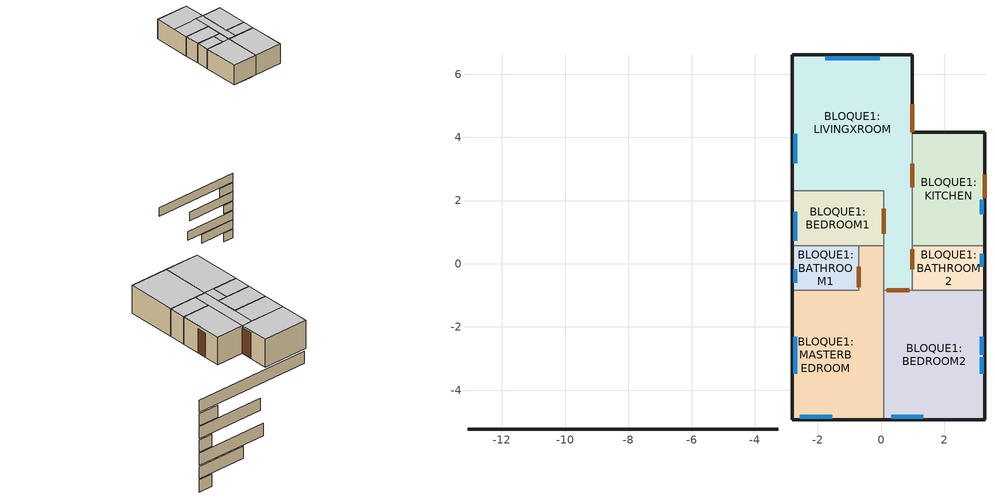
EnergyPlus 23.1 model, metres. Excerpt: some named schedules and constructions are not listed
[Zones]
BLOQUE1:LIVINGXROOM
 floor othersideconditionsmodel (SUELO CASO BASE MULCHEN): 0.08,2.31 0.99,2.3 0.99,-0.84 0.08,-0.84 z0; -2.81,6.61 0.99,6.61 0.99,2.3 -2.81,2.31 z0
 wall outside (MURO CASO BASE MULCHEN 01): 0.99,4.16 0.99,6.61 -2.81,6.61 -2.81,2.31 z0:2.3
 wall outside (LinearBridgingConstruction): -3.26,-5.24 -13.09,-5.24 z-11.1:-10.1
 wall to BLOQUE1:BEDROOM1 (Lightweight 2 x 25mm gypsum plasterboard with 100mm cavity): -2.81,2.31 0.08,2.31 0.08,0.56 z0:2.3
 wall to BLOQUE1:MASTERBEDROOM (Lightweight 2 x 25mm gypsum plasterboard with 100mm cavity): 0.08,0.56 0.08,-0.84 z0:2.3
 wall to BLOQUE1:BEDROOM2 (Lightweight 2 x 25mm gypsum plasterboard with 100mm cavity): 0.08,-0.84 0.99,-0.84 z0:2.3
 wall to BLOQUE1:BATHROOM2 (Lightweight 2 x 25mm gypsum plasterboard with 100mm cavity): 0.99,-0.84 0.99,0.56 z0:2.3
 wall to BLOQUE1:KITCHEN (Lightweight 2 x 25mm gypsum plasterboard with 100mm cavity): 0.99,0.56 0.99,4.16 z0:2.3
 window (VENTANA CASO BASE MULCHEN - 1001): -0.03,6.51 -1.77,6.51 z0.74:1.96; -2.71,4.11 -2.71,3.18 z1.04:1.96
 door inside (Puerta interior del proyecto): 0.08,1.74 0.08,0.95 z0:2.1; 0.18,-0.84 0.89,-0.84 / 0.99,-0.18 0.99,0.46 / 0.99,2.42 0.99,3.16 z0:2.12
 door (Copia de Wooden door): 0.99,4.17 0.99,5.06 z0:2.12
 ceiling adiabatic (CIELO FALSO CASO BASE MULCHEN_Reversed): 0.08,4.16 -2.81,4.16 -2.81,2.31 0.08,2.31 z2.3; 0.99,4.16 0.08,4.16 0.08,-0.84 0.99,-0.84 z2.3; 0.99,6.61 -2.81,6.61 -2.81,4.16 0.99,4.16 z2.3
BLOQUE1:BEDROOM1
 floor othersideconditionsmodel (SUELO CASO BASE MULCHEN): -2.81,2.31 0.08,2.31 0.08,0.56 -2.81,0.56 z0
 wall outside (MURO CASO BASE MULCHEN 01): -2.81,2.31 -2.81,0.56 z0:2.3
 wall outside (LinearBridgingConstruction): -3.26,-5.24 -5,-5.24 z-12.2:-11.2
 wall to BLOQUE1:BATHROOM1 (Lightweight 2 x 25mm gypsum plasterboard with 100mm cavity): -2.81,0.56 -0.71,0.56 z0:2.3
 wall to BLOQUE1:MASTERBEDROOM (Lightweight 2 x 25mm gypsum plasterboard with 100mm cavity): -0.71,0.56 0.08,0.56 z0:2.3
 window (VENTANA CASO BASE MULCHEN - 1001): -2.71,1.64 -2.71,0.73 z1.07:1.99
 ceiling adiabatic (CIELO FALSO CASO BASE MULCHEN_Reversed): 0.08,2.31 -2.81,2.31 -2.81,0.56 0.08,0.56 z2.3
BLOQUE1:MASTERBEDROOM
 floor othersideconditionsmodel (SUELO CASO BASE MULCHEN): -2.81,-0.84 -0.71,-0.84 -0.71,-4.94 -2.81,-4.94 z0; -0.71,0.56 0.08,0.56 0.08,-4.94 -0.71,-4.94 z0
 wall outside (MURO CASO BASE MULCHEN 01): -2.81,-0.84 -2.81,-4.94 0.08,-4.94 z0:2.3
 wall outside (LinearBridgingConstruction): -3.26,-5.24 -8.99,-5.24 z-13.3:-12.3
 wall to BLOQUE1:BATHROOM1 (Lightweight 2 x 25mm gypsum plasterboard with 100mm cavity): -0.71,0.56 -0.71,-0.84 -2.81,-0.84 z0:2.3
 wall to BLOQUE1:BEDROOM2 (Lightweight 2 x 25mm gypsum plasterboard with 100mm cavity): 0.08,-4.94 0.08,-0.84 z0:2.3
 window (VENTANA CASO BASE MULCHEN - 1001): -2.71,-2.3 -2.71,-3.47 z1.07:1.99; -2.57,-4.84 -1.55,-4.84 z1.03:1.96
 door inside (Puerta interior del proyecto): -0.71,-0.09 -0.71,-0.74 z0:2.11
 ceiling adiabatic (CIELO FALSO CASO BASE MULCHEN_Reversed): 0.08,0.56 -0.71,0.56 -0.71,-0.84 0.08,-0.84 z2.3; 0.08,-0.84 -2.81,-0.84 -2.81,-4.94 0.08,-4.94 z2.3
BLOQUE1:BEDROOM2
 floor othersideconditionsmodel (SUELO CASO BASE MULCHEN): 0.08,-0.84 3.29,-0.84 3.29,-4.94 0.08,-4.94 z0
 wall outside (MURO CASO BASE MULCHEN 01): 0.08,-4.94 3.29,-4.94 3.29,-0.84 z0:2.3
 wall outside (LinearBridgingConstruction): -3.26,-5.24 -9.26,-5.24 z-15.5:-14.5
 wall to BLOQUE1:BATHROOM2 (Lightweight 2 x 25mm gypsum plasterboard with 100mm cavity): 3.29,-0.84 0.99,-0.84 z0:2.3
 window (VENTANA CASO BASE MULCHEN - 1001): 0.32,-4.84 1.34,-4.84 z1.04:1.96; 3.19,-2.88 3.19,-2.31 / 3.19,-3.47 3.19,-2.96 z1.04:1.95
 ceiling adiabatic (CIELO FALSO CASO BASE MULCHEN_Reversed): 3.29,-0.84 0.08,-0.84 0.08,-4.94 3.29,-4.94 z2.3
BLOQUE1:BATHROOM2
 floor othersideconditionsmodel (SUELO CASO BASE MULCHEN): 0.99,0.56 3.29,0.56 3.29,-0.84 0.99,-0.84 z0
 wall outside (MURO CASO BASE MULCHEN 01): 3.29,-0.84 3.29,0.56 z0:2.3
 wall outside (LinearBridgingConstruction): -3.26,-5.24 -4.45,-5.24 z-17.7:-16.7
 wall to BLOQUE1:KITCHEN (Lightweight 2 x 25mm gypsum plasterboard with 100mm cavity_Rev): 3.29,0.56 0.99,0.56 z0:2.3
 window (VENTANA CASO BASE MULCHEN - 1001): 3.19,-0.1 3.19,0.32 z1.51:1.98
 ceiling adiabatic (CIELO FALSO CASO BASE MULCHEN_Reversed): 3.29,0.56 0.99,0.56 0.99,-0.84 3.29,-0.84 z2.3
BLOQUE1:KITCHEN
 floor othersideconditionsmodel (SUELO CASO BASE MULCHEN): 0.99,4.16 3.29,4.16 3.29,0.56 0.99,0.56 z0
 wall outside (MURO CASO BASE MULCHEN 01): 3.29,0.56 3.29,4.16 0.99,4.16 z0:2.3
 wall outside (LinearBridgingConstruction): -3.26,-5.24 -7.4,-5.24 z-16.6:-15.6
 window (VENTANA CASO BASE MULCHEN - 1001): 3.19,1.56 3.19,2.03 z1.04:1.95
 door (Puerta exterior del proyecto): 3.29,2.07 3.29,2.82 z0:1.99
 ceiling adiabatic (CIELO FALSO CASO BASE MULCHEN_Reversed): 3.29,4.16 0.99,4.16 0.99,0.56 3.29,0.56 z2.3
BLOQUE1:BATHROOM1
 floor othersideconditionsmodel (SUELO CASO BASE MULCHEN): -2.81,0.56 -0.71,0.56 -0.71,-0.84 -2.81,-0.84 z0
 wall outside (MURO CASO BASE MULCHEN 01): -2.81,0.56 -2.81,-0.84 z0:2.3
 wall outside (LinearBridgingConstruction): -3.26,-5.24 -4.45,-5.24 z-14.4:-13.4
 window (VENTANA CASO BASE MULCHEN - 1001): -2.71,-0.18 -2.71,-0.6 z1.5:1.98
 ceiling adiabatic (CIELO FALSO CASO BASE MULCHEN_Reversed): -0.71,0.56 -2.81,0.56 -2.81,-0.84 -0.71,-0.84 z2.3
[Schedule:Compact]
BLOQUE1:KITCHEN Heating Setpoint Schedule; BLOQUE1:BATHROOM2 Heating Setpoint Schedule: Through: 01/01, For: Alldays, Until: 24:00, 20, Through: 01/02, For: Alldays, Until: 24:00, 20, Through: 01/03, For: Alldays, Until: 24:00, 20, Through: 01/04, For: Alldays, Until: 24:00, 20, Through: 01/05, For: Alldays, Until: 24:00, 20, Through: 01/06, For: Alldays, Until: 24:00, 20, Through: 01/07, For: Alldays, Until: 24:00, 20, Through: 01/08, For: Alldays, Until: 24:00, 20, Through: 01/09, For: Alldays, Until: 24:00, 20, Through: 01/10, For: Alldays, Until: 24:00, 20, Through: 01/11, For: Alldays, Until: 24:00, 20, Through: 01/12, For: Alldays, Until: 24:00, 20, Through: 01/13, For: Alldays, Until: 24:00, 20, Through: 01/14, For: Alldays, Until: 24:00, 20, Through: 01/15, For: Alldays, Until: 24:00, 20, Through: 01/16, For: Alldays, Until: 24:00, 20, Through: 01/17, For: Alldays, Until: 24:00, 20, Through: 01/18, For: Alldays, Until: 24:00, 20, Through: 01/19, For: Alldays, Until: 24:00, 20, Through: 01/20, For: Alldays, Until: 24:00, 20, Through: 01/21, For: Alldays, Until: 24:00, 20, Through: 01/22, For: Alldays, Until: 24:00, 20, Through: 01/23, For: Alldays, Until: 24:00, 20, Through: 01/24, For: Alldays, Until: 24:00, 20, Through: 01/25, For: Alldays, Until: 24:00, 20, Through: 01/26, For: Alldays, Until: 24:00, 20, Through: 01/27, For: Alldays, Until: 24:00, 20, Through: 01/28, For: Alldays, Until: 24:00, 20, Through: 01/29, For: Alldays, Until: 24:00, 20, Through: 01/30, For: Alldays, Until: 24:00, 20, Through: 01/31, For: Alldays, Until: 24:00, 20, Through: 02/01, For: Alldays, Until: 24:00, 20, Through: 02/02, For: Alldays, Until: 24:00, 20, Through: 02/03, For: Alldays, Until: 24:00, 20, Through: 02/04, For: Alldays, Until: 24:00, 20, Through: 02/05, For: Alldays, Until: 24:00, 20, Through: 02/06, For: Alldays, Until: 24:00, 20, Through: 02/07, For: Alldays, Until: 24:00, 20, Through: 02/08, For: Alldays, Until: 24:00, 20, Through: 02/09, For: Alldays, Until: 24:00, 20, Through: 02/10, For: Alldays, Until: 24:00, 20, Through: 02/11, For: Alldays, Until: 24:00, 20, Through: 02/12, For: Alldays, Until: 24:00, 20, Through: 02/13, For: Alldays, Until: 24:00, 20, Through: 02/14, For: Alldays, Until: 24:00, 20, Through: 02/15, For: Alldays, Until: 24:00, 20, Through: 02/16, For: Alldays, Until: 24:00, 20, Through: 02/17, For: Alldays, Until: 24:00, 20, Through: 02/18, For: Alldays, Until: 24:00, 20, Through: 02/19, For: Alldays, Until: 24:00, 20, Through: 02/20, For: Alldays, Until: 24:00, 20, Through: 02/21, For: Alldays, Until: 24:00, 20, Through: 02/22, For: Alldays, Until: 24:00, 20, Through: 02/23, For: Alldays, Until: 24:00, 20, Through: 02/24, For: Alldays, Until: 24:00, 20, Through: 02/25, For: Alldays, Until: 24:00, 20, Through: 02/26, For: Alldays, Until: 24:00, 20, Through: 02/27, For: Alldays, Until: 24:00, 20, Through: 02/28, For: Alldays, Until: 24:00, 20, Through: 03/01, For: Alldays, Until: 24:00, 20, Through: 03/02, For: Alldays, Until: 24:00, 20, Through: 03/03, For: Alldays, Until: 24:00, 20, Through: 03/04, For: Alldays, Until: 24:00, 20, Through: 03/05, For: Alldays, Until: 24:00, 20, Through: 03/06, For: Alldays, Until: 24:00, 20, Through: 03/07, For: Alldays, Until: 24:00, 20, Through: 03/08, For: Alldays, Until: 24:00, 20, Through: 03/09, For: Alldays, Until: 24:00, 20, Through: 03/10, For: Alldays, Until: 24:00, 20, Through: 03/11, For: Alldays, Until: 24:00, 20, Through: 03/12, For: Alldays, Until: 24:00, 20, Through: 03/13, For: Alldays, Until: 24:00, 20, Through: 03/14, For: Alldays, Until: 24:00, 20, Through: 03/15, For: Alldays, Until: 24:00, 20, Through: 03/16, For: Alldays, Until: 24:00, 20, Through: 03/17, For: Alldays, Until: 24:00, 20, Through: 03/18, For: Alldays, Until: 24:00, 20, Through: 03/19, For: Alldays, Until: 24:00, 20, Through: 03/20, For: Alldays, Until: 24:00, 20, Through: 03/21, For: Alldays, Until: 24:00, 20, Through: 03/22, For: Alldays, Until: 24:00, 20, Through: 03/23, For: Alldays, Until: 24:00, 20, Through: 03/24, For: Alldays, Until: 24:00, 20, Through: 03/25, For: Alldays, Until: 24:00, 20, Through: 03/26, For: Alldays, Until: 24:00, 20, Through: 03/27, For: Alldays, Until: 24:00, 20, Through: 03/28, For: Alldays, Until: 24:00, 20, Through: 03/29, For: Alldays, Until: 24:00, 20, Through: 03/30, For: Alldays, Until: 24:00, 20, Through: 03/31, For: Alldays, Until: 24:00, 20, Through: 04/01, For: Alldays, Until: 24:00, 20, Through: 04/02, For: Alldays, Until: 24:00, 20, Through: 04/03, For: Alldays, Until: 24:00, 20, Through: 04/04, For: Alldays, Until: 24:00, 20, Through: 04/05, For: Alldays, Until: 24:00, 20, Through: 04/06, For: Alldays, Until: 24:00, 20, Through: 04/07, For: Alldays, Until: 24:00, 20, Through: 04/08, For: Alldays, Until: 24:00, 20, Through: 04/09, For: Alldays, Until: 24:00, 20, Through: 04/10, For: Alldays, Until: 24:00, 20, Through: 04/11, For: Alldays, Until: 24:00, 20, Through: 04/12, For: Alldays, Until: 24:00, 20, Through: 04/13, For: Alldays, Until: 24:00, 20, Through: 04/14, For: Alldays, Until: 24:00, 20, Through: 04/15, For: Alldays, Until: 24:00, 20, Through: 04/16, For: Alldays, Until: 24:00, 20, Through: 04/17, For: Alldays, Until: 24:00, 20, Through: 04/18, For: Alldays, Until: 24:00, 20, Through: 04/19, For: Alldays, Until: 24:00, 20, Through: 04/20, For: Alldays, Until: 24:00, 20, Through: 04/21, For: Alldays, Until: 24:00, 20, Through: 04/22, For: Alldays, Until: 24:00, 20, Through: 04/23, For: Alldays, Until: 24:00, 20, Through: 04/24, For: Alldays, Until: 24:00, 20, Through: 04/25, For: Alldays, Until: 24:00, 20, Through: 04/26, For: Alldays, Until: 24:00, 20, Through: 04/27, For: Alldays, Until: 24:00, 20, Through: 04/28, For: Alldays, Until: 24:00, 20, Through: 04/29, For: Alldays, Until: 24:00, 20, Through: 04/30, For: Alldays, Until: 24:00, 20, Through: 05/01, For: Alldays, Until: 24:00, 20, Through: 05/02, For: Alldays, Until: 24:00, 20, Through: 05/03, For: Alldays, Until: 24:00, 20, Through: 05/04, For: Alldays, Until: 24:00, 20, Through: 05/05, For: Alldays, Until: 24:00, 20, Through: 05/06, For: Alldays, Until: 24:00, 20, Through: 05/07, For: Alldays, Until: 24:00, 20, Through: 05/08, For: Alldays, Until: 24:00, 20, Through: 05/09, For: Alldays, Until: 24:00, 20, Through: 05/10, For: Alldays, Until: 24:00, 20, Through: 05/11, For: Alldays, Until: 24:00, 20, Through: 05/12, For: Alldays, Until: 24:00, 20, Through: 05/13, For: Alldays, Until: 24:00, 20, Through: 05/14, For: Alldays, Until: 24:00, 20, Through: 05/15, For: Alldays, Until: 24:00, 20, Through: 05/16, For: Alldays, Until: 24:00, 20, Through: 05/17, For: Alldays, Until: 24:00, 20, Through: 05/18, For: Alldays, Until: 24:00, 20, Through: 05/19, For: Alldays, Until: 24:00, 20, Through: 05/20, For: Alldays, Until: 24:00, 20, Through: 05/21, For: Alldays, Until: 24:00, 20, Through: 05/22, For: Alldays, Until: 24:00, 20, Through: 05/23, For: Alldays, Until: 24:00, 20, Through: 05/24, For: Alldays, Until: 24:00, 20, Through: 05/25, For: Alldays, Until: 24:00, 20, Through: 05/26, For: Alldays, Until: 24:00, 20, Through: 05/27, For: Alldays, Until: 24:00, 20, Through: 05/28, For: Alldays, Until: 24:00, 20, Through: 05/29, For: Alldays, Until: 24:00, 20, Through: 05/30, For: Alldays, Until: 24:00, 20, Through: 05/31, For: Alldays, Until: 24:00, 20, Through: 06/01, For: Alldays, Until: 24:00, 20, Through: 06/02, For: Alldays, Until: 24:00, 20, Through: 06/03, For: Alldays, Until: 24:00, 20, Through: 06/04, For: Alldays, Until: 24:00, 20, Through: 06/05, For: Alldays, Until: 24:00, 20, Through: 06/06, For: Alldays, Until: 24:00, 20, Through: 06/07, For: Alldays, Until: 24:00, 20, Through: 06/08, For: Alldays, Until: 24:00, 20, Through: 06/09, For: Alldays, Until: 24:00, 20, Through: 06/10, For: Alldays, Until: 24:00, 20, Through: 06/11, For: Alldays, Until: 24:00, 20, Through: 06/12, For: Alldays, Until: 24:00, 20, Through: 06/13, For: Alldays, Until: 24:00, 20, Through: 06/14, For: Alldays, Until: 24:00, 20, Through: 06/15, For: Alldays, Until: 24:00, 20, Through: 06/16, For: Alldays, Until: 24:00, 20, Through: 06/17, For: Alldays, Until: 24:00, 20, Through: 06/18, For: Alldays, Until: 24:00, 20, Through: 06/19, For: Alldays, Until: 24:00, 20, Through: 06/20, For: Alldays, Until: 24:00, 20, Through: 06/21, For: Alldays, Until: 24:00, 20, Through: 06/22, For: Alldays, Until: 24:00, 20, Through: 06/23, For: Alldays, Until: 24:00, 20, Through: 06/24, For: Alldays, Until: 24:00, 20, Through: 06/25, For: Alldays, Until: 24:00, 20, Through: 06/26, For: Alldays, Until: 24:00, 20, Through: 06/27, For: Alldays, Until: 24:00, 20, Through: 06/28, For: Alldays, Until: 24:00, 20, Through: 06/29, For: Alldays, Until: 24:00, 20, Through: 06/30, For: Alldays, Until: 24:00, 20, Through: 07/01, For: Alldays, Until: 24:00, 20, Through: 07/02, For: Alldays, Until: 24:00, 20, Through: 07/03, For: Alldays, Until: 24:00, 20, Through: 07/04, For: Alldays, Until: 24:00, 20, Through: 07/05, For: Alldays, Until: 24:00, 20, Through: 07/06, For: Alldays, Until: 24:00, 20, Through: 07/07, For: Alldays, Until: 24:00, 20, Through: 07/08, For: Alldays, Until: 24:00, 20, Through: 07/09, For: Alldays, Until: 24:00, 20, Through: 07/10, For: Alldays, Until: 24:00, 20, Through: 07/11, For: Alldays, Until: 24:00, 20, Through: 07/12, For: Alldays, Until: 24:00, 20, Through: 07/13, For: Alldays, Until: 24:00, 20, Through: 07/14, For: Alldays, Until: 24:00, 20, Through: 07/15, For: Alldays, Until: 24:00, 20, Through: 07/16, For: Alldays, Until: 24:00, 20, Through: 07/17, For: Alldays, Until: 24:00, 20, Through: 07/18, For: Alldays, Until: 24:00, 20, Through: 07/19, For: Alldays, Until: 24:00, 20, Through: 07/20, For: Alldays, Until: 24:00, 20, Through: 07/21, For: Alldays, Until: 24:00, 20, Through: 07/22, For: Alldays, Until: 24:00, 20, Through: 07/23, For: Alldays, Until: 24:00, 20, Through: 07/24, For: Alldays, Until: 24:00, 20, Through: 07/25, For: Alldays, Until: 24:00, 20, Through: 07/26, For: Alldays, Until: 24:00, 20, Through: 07/27, For: Alldays, Until: 24:00, 20, Through: 07/28, For: Alldays, Until: 24:00, 20, Through: 07/29, For: Alldays, Until: 24:00, 20, Through: 07/30, For: Alldays, Until: 24:00, 20, Through: 07/31, For: Alldays, Until: 24:00, 20, Through: 08/01, For: Alldays, Until: 24:00, 20, Through: 08/02, For: Alldays, Until: 24:00, 20, Through: 08/03, For: Alldays, Until: 24:00, 20, Through: 08/04, For: Alldays, Until: 24:00, 20, Through: 08/05, For: Alldays, Until: 24:00, 20, Through: 08/06, For: Alldays, Until: 24:00, 20, Through: 08/07, For: Alldays, Until: 24:00, 20, Through: 08/08, For: Alldays, Until: 24:00, 20, Through: 08/09, For: Alldays, Until: 24:00, 20, Through: 08/10, For: Alldays, Until: 24:00, 20, Through: 08/11, For: Alldays, Until: 24:00, 20, Through: 08/12, For: Alldays, Until: 24:00, 20, Through: 08/13, For: Alldays, Until: 24:00, 20, Through: 08/14, For: Alldays, Until: 24:00, 20, Through: 08/15, For: Alldays, Until: 24:00, 20, Through: 08/16, For: Alldays, Until: 24:00, 20, Through: 08/17, For: Alldays, Until: 24:00, 20, Through: 08/18, For: Alldays, Until: 24:00, 20, Through: 08/19, For: Alldays, Until: 24:00, 20, Through: 08/20, For: Alldays, Until: 24:00, 20, Through: 08/21, For: Alldays, Until: 24:00, 20, Through: 08/22, For: Alldays, Until: 24:00, 20, Through: 08/23, For: Alldays, Until: 24:00, 20, Through: 08/24, For: Alldays, Until: 24:00, 20, Through: 08/25, For: Alldays, Until: 24:00, 20, Through: 08/26, For: Alldays, Until: 24:00, 20, Through: 08/27, For: Alldays, Until: 24:00, 20, Through: 08/28, For: Alldays, Until: 24:00, 20, Through: 08/29, For: Alldays, Until: 24:00, 20, Through: 08/30, For: Alldays, Until: 24:00, 20, Through: 08/31, For: Alldays, Until: 24:00, 20, Through: 09/01, For: Alldays, Until: 24:00, 20, Through: 09/02, For: Alldays, Until: 24:00, 20, Through: 09/03, For: Alldays, Until: 24:00, 20, Through: 09/04, For: Alldays, Until: 24:00, 20, Through: 09/05, For: Alldays, Until: 24:00, 20, Through: 09/06, For: Alldays, Until: 24:00, 20, Through: 09/07, For: Alldays, Until: 24:00, 20, Through: 09/08, For: Alldays, Until: 24:00, 20, Through: 09/09, For: Alldays, Until: 24:00, 20, Through: 09/10, For: Alldays, Until: 24:00, 20, Through: 09/11, For: Alldays, Until: 24:00, 20, Through: 09/12, For: Alldays, Until: 24:00, 20, Through: 09/13, For: Alldays, Until: 24:00, 20, Through: 09/14, For: Alldays, Until: 24:00, 20, Through: 09/15, For: Alldays, Until: 24:00, 20, Through: 09/16, For: Alldays, Until: 24:00, 20, Through: 09/17, For: Alldays, Until: 24:00, 20, Through: 09/18, For: Alldays, Until: 24:00, 20, Through: 09/19, For: Alldays, Until: 24:00, 20, Through: 09/20, For: Alldays, Until: 24:00, 20, Through: 09/21, For: Alldays, Until: 24:00, 20, Through: 09/22, For: Alldays, Until: 24:00, 20, Through: 09/23, For: Alldays, Until: 24:00, 20, Through: 09/24, For: Alldays, Until: 24:00, 20, Through: 09/25, For: Alldays, Until: 24:00, 20, Through: 09/26, For: Alldays, Until: 24:00, 20, Through: 09/27, For: Alldays, Until: 24:00, 20, Through: 09/28, For: Alldays, Until: 24:00, 20, Through: 09/29, For: Alldays, Until: 24:00, 20, Through: 09/30, For: Alldays, Until: 24:00, 20, Through: 10/01, For: Alldays, Until: 24:00, 20, Through: 10/02, For: Alldays, Until: 24:00, 20, Through: 10/03, For: Alldays, Until: 24:00, 20, Through: 10/04, For: Alldays, Until: 24:00, 20, Through: 10/05, For: Alldays, Until: 24:00, 20, Through: 10/06, For: Alldays, Until: 24:00, 20, Through: 10/07, For: Alldays, Until: 24:00, 20, Through: 10/08, For: Alldays, Until: 24:00, 20, Through: 10/09, For: Alldays, Until: 24:00, 20, Through: 10/10, For: Alldays, Until: 24:00, 20, Through: 10/11, For: Alldays, Until: 24:00, 20, Through: 10/12, For: Alldays, Until: 24:00, 20, Through: 10/13, For: Alldays, Until: 24:00, 20, Through: 10/14, For: Alldays, Until: 24:00, 20, Through: 10/15, For: Alldays, Until: 24:00, 20, Through: 10/16, For: Alldays, Until: 24:00, 20, Through: 10/17, For: Alldays, Until: 24:00, 20, Through: 10/18, For: Alldays, Until: 24:00, 20, Through: 10/19, For: Alldays, Until: 24:00, 20, Through: 10/20, For: Alldays, Until: 24:00, 20, Through: 10/21, For: Alldays, Until: 24:00, 20, Through: 10/22, For: Alldays, Until: 24:00, 20, Through: 10/23, For: Alldays, Until: 24:00, 20, Through: 10/24, For: Alldays, Until: 24:00, 20, Through: 10/25, For: Alldays, Until: 24:00, 20, Through: 10/26, For: Alldays, Until: 24:00, 20, Through: 10/27, For: Alldays, Until: 24:00, 20, Through: 10/28, For: Alldays, Until: 24:00, 20, Through: 10/29, For: Alldays, Until: 24:00, 20, Through: 10/30, For: Alldays, Until: 24:00, 20, Through: 10/31, For: Alldays, Until: 24:00, 20, Through: 11/01, For: Alldays, Until: 24:00, 20, Through: 11/02, For: Alldays, Until: 24:00, 20, Through: 11/03, For: Alldays, Until: 24:00, 20, Through: 11/04, For: Alldays, Until: 24:00, 20, Through: 11/05, For: Alldays, Until: 24:00, 20, Through: 11/06, For: Alldays, Until: 24:00, 20, Through: 11/07, For: Alldays, Until: 24:00, 20, Through: 11/08, For: Alldays, Until: 24:00, 20, Through: 11/09, For: Alldays, Until: 24:00, 20, Through: 11/10, For: Alldays, Until: 24:00, 20, Through: 11/11, For: Alldays, Until: 24:00, 20, Through: 11/12, For: Alldays, Until: 24:00, 20, Through: 11/13, For: Alldays, Until: 24:00, 20, Through: 11/14, For: Alldays, Until: 24:00, 20, Through: 11/15, For: Alldays, Until: 24:00, 20, Through: 11/16, For: Alldays, Until: 24:00, 20, Through: 11/17, For: Alldays, Until: 24:00, 20, Through: 11/18, For: Alldays, Until: 24:00, 20, Through: 11/19, For: Alldays, Until: 24:00, 20, Through: 11/20, For: Alldays, Until: 24:00, 20, Through: 11/21, For: Alldays, Until: 24:00, 20, Through: 11/22, For: Alldays, Until: 24:00, 20, Through: 11/23, For: Alldays, Until: 24:00, 20, Through: 11/24, For: Alldays, Until: 24:00, 20, Through: 11/25, For: Alldays, Until: 24:00, 20, Through: 11/26, For: Alldays, Until: 24:00, 20, Through: 11/27, For: Alldays, Until: 24:00, 20, Through: 11/28, For: Alldays, Until: 24:00, 20, Through: 11/29, For: Alldays, Until: 24:00, 20, Through: 11/30, For: Alldays, Until: 24:00, 20, Through: 12/01, For: Alldays, Until: 24:00, 20, Through: 12/02, For: Alldays, Until: 24:00, 20, Through: 12/03, For: Alldays, Until: 24:00, 20, Through: 12/04, For: Alldays, Until: 24:00, 20, Through: 12/05, For: Alldays, Until: 24:00, 20, Through: 12/06, For: Alldays, Until: 24:00, 20, Through: 12/07, For: Alldays, Until: 24:00, 20, Through: 12/08, For: Alldays, Until: 24:00, 20, Through: 12/09, For: Alldays, Until: 24:00, 20, Through: 12/10, For: Alldays, Until: 24:00, 20, Through: 12/11, For: Alldays, Until: 24:00, 20, Through: 12/12, For: Alldays, Until: 24:00, 20, Through: 12/13, For: Alldays, Until: 24:00, 20, Through: 12/14, For: Alldays, Until: 24:00, 20, Through: 12/15, For: Alldays, Until: 24:00, 20, Through: 12/16, For: Alldays, Until: 24:00, 20, Through: 12/17, For: Alldays, Until: 24:00, 20, Through: 12/18, For: Alldays, Until: 24:00, 20, Through: 12/19, For: Alldays, Until: 24:00, 20, Through: 12/20, For: Alldays, Until: 24:00, 20, Through: 12/21, For: Alldays, Until: 24:00, 20, Through: 12/22, For: Alldays, Until: 24:00, 20, Through: 12/23, For: Alldays, Until: 24:00, 20, Through: 12/24, For: Alldays, Until: 24:00, 20, Through: 12/25, For: Alldays, Until: 24:00, 20, Through: 12/26, For: Alldays, Until: 24:00, 20, Through: 12/27, For: Alldays, Until: 24:00, 20, Through: 12/28, For: Alldays, Until: 24:00, 20, Through: 12/29, For: Alldays, Until: 24:00, 20, Through: 12/30, For: Alldays, Until: 24:00, 20, Through: 12/31, For: Alldays, Until: 24:00, 20
BLOQUE1:BATHROOM2 Cooling Availability Sch: Through: 01/01, For: Alldays, Until: 24:00, 1, Through: 01/02, For: Alldays, Until: 24:00, 1, Through: 01/03, For: Alldays, Until: 24:00, 1, Through: 01/04, For: Alldays, Until: 24:00, 1, Through: 01/05, For: Alldays, Until: 24:00, 1, Through: 01/06, For: Alldays, Until: 24:00, 1, Through: 01/07, For: Alldays, Until: 24:00, 1, Through: 01/08, For: Alldays, Until: 24:00, 1, Through: 01/09, For: Alldays, Until: 24:00, 1, Through: 01/10, For: Alldays, Until: 24:00, 1, Through: 01/11, For: Alldays, Until: 24:00, 1, Through: 01/12, For: Alldays, Until: 24:00, 1, Through: 01/13, For: Alldays, Until: 24:00, 1, Through: 01/14, For: Alldays, Until: 24:00, 1, Through: 01/15, For: Alldays, Until: 24:00, 1, Through: 01/16, For: Alldays, Until: 24:00, 1, Through: 01/17, For: Alldays, Until: 24:00, 1, Through: 01/18, For: Alldays, Until: 24:00, 1, Through: 01/19, For: Alldays, Until: 24:00, 1, Through: 01/20, For: Alldays, Until: 24:00, 1, Through: 01/21, For: Alldays, Until: 24:00, 1, Through: 01/22, For: Alldays, Until: 24:00, 1, Through: 01/23, For: Alldays, Until: 24:00, 1, Through: 01/24, For: Alldays, Until: 24:00, 1, Through: 01/25, For: Alldays, Until: 24:00, 1, Through: 01/26, For: Alldays, Until: 24:00, 1, Through: 01/27, For: Alldays, Until: 24:00, 1, Through: 01/28, For: Alldays, Until: 24:00, 1, Through: 01/29, For: Alldays, Until: 24:00, 1, Through: 01/30, For: Alldays, Until: 24:00, 1, Through: 01/31, For: Alldays, Until: 24:00, 1, Through: 02/01, For: Alldays, Until: 24:00, 1, Through: 02/02, For: Alldays, Until: 24:00, 1, Through: 02/03, For: Alldays, Until: 24:00, 1, Through: 02/04, For: Alldays, Until: 24:00, 1, Through: 02/05, For: Alldays, Until: 24:00, 1, Through: 02/06, For: Alldays, Until: 24:00, 1, Through: 02/07, For: Alldays, Until: 24:00, 1, Through: 02/08, For: Alldays, Until: 24:00, 1, Through: 02/09, For: Alldays, Until: 24:00, 1, Through: 02/10, For: Alldays, Until: 24:00, 1, Through: 02/11, For: Alldays, Until: 24:00, 1, Through: 02/12, For: Alldays, Until: 24:00, 1, Through: 02/13, For: Alldays, Until: 24:00, 1, Through: 02/14, For: Alldays, Until: 24:00, 1, Through: 02/15, For: Alldays, Until: 24:00, 1, Through: 02/16, For: Alldays, Until: 24:00, 1, Through: 02/17, For: Alldays, Until: 24:00, 1, Through: 02/18, For: Alldays, Until: 24:00, 1, Through: 02/19, For: Alldays, Until: 24:00, 1, Through: 02/20, For: Alldays, Until: 24:00, 1, Through: 02/21, For: Alldays, Until: 24:00, 1, Through: 02/22, For: Alldays, Until: 24:00, 1, Through: 02/23, For: Alldays, Until: 24:00, 1, Through: 02/24, For: Alldays, Until: 24:00, 1, Through: 02/25, For: Alldays, Until: 24:00, 1, Through: 02/26, For: Alldays, Until: 24:00, 1, Through: 02/27, For: Alldays, Until: 24:00, 1, Through: 02/28, For: Alldays, Until: 24:00, 1, Through: 03/01, For: Alldays, Until: 24:00, 1, Through: 03/02, For: Alldays, Until: 24:00, 1, Through: 03/03, For: Alldays, Until: 24:00, 1, Through: 03/04, For: Alldays, Until: 24:00, 1, Through: 03/05, For: Alldays, Until: 24:00, 1, Through: 03/06, For: Alldays, Until: 24:00, 1, Through: 03/07, For: Alldays, Until: 24:00, 1, Through: 03/08, For: Alldays, Until: 24:00, 1, Through: 03/09, For: Alldays, Until: 24:00, 1, Through: 03/10, For: Alldays, Until: 24:00, 1, Through: 03/11, For: Alldays, Until: 24:00, 1, Through: 03/12, For: Alldays, Until: 24:00, 1, Through: 03/13, For: Alldays, Until: 24:00, 1, Through: 03/14, For: Alldays, Until: 24:00, 1, Through: 03/15, For: Alldays, Until: 24:00, 1, Through: 03/16, For: Alldays, Until: 24:00, 1, Through: 03/17, For: Alldays, Until: 24:00, 1, Through: 03/18, For: Alldays, Until: 24:00, 1, Through: 03/19, For: Alldays, Until: 24:00, 1, Through: 03/20, For: Alldays, Until: 24:00, 1, Through: 03/21, For: Alldays, Until: 24:00, 1, Through: 03/22, For: Alldays, Until: 24:00, 1, Through: 03/23, For: Alldays, Until: 24:00, 1, Through: 03/24, For: Alldays, Until: 24:00, 1, Through: 03/25, For: Alldays, Until: 24:00, 1, Through: 03/26, For: Alldays, Until: 24:00, 1, Through: 03/27, For: Alldays, Until: 24:00, 1, Through: 03/28, For: Alldays, Until: 24:00, 1, Through: 03/29, For: Alldays, Until: 24:00, 1, Through: 03/30, For: Alldays, Until: 24:00, 1, Through: 03/31, For: Alldays, Until: 24:00, 1, Through: 04/01, For: Alldays, Until: 24:00, 1, Through: 04/02, For: Alldays, Until: 24:00, 1, Through: 04/03, For: Alldays, Until: 24:00, 1, Through: 04/04, For: Alldays, Until: 24:00, 1, Through: 04/05, For: Alldays, Until: 24:00, 1, Through: 04/06, For: Alldays, Until: 24:00, 1, Through: 04/07, For: Alldays, Until: 24:00, 1, Through: 04/08, For: Alldays, Until: 24:00, 1, Through: 04/09, For: Alldays, Until: 24:00, 1, Through: 04/10, For: Alldays, Until: 24:00, 1, Through: 04/11, For: Alldays, Until: 24:00, 1, Through: 04/12, For: Alldays, Until: 24:00, 1, Through: 04/13, For: Alldays, Until: 24:00, 1, Through: 04/14, For: Alldays, Until: 24:00, 1, Through: 04/15, For: Alldays, Until: 24:00, 1, Through: 04/16, For: Alldays, Until: 24:00, 1, Through: 04/17, For: Alldays, Until: 24:00, 1, Through: 04/18, For: Alldays, Until: 24:00, 1, Through: 04/19, For: Alldays, Until: 24:00, 1, Through: 04/20, For: Alldays, Until: 24:00, 1, Through: 04/21, For: Alldays, Until: 24:00, 1, Through: 04/22, For: Alldays, Until: 24:00, 1, Through: 04/23, For: Alldays, Until: 24:00, 1, Through: 04/24, For: Alldays, Until: 24:00, 1, Through: 04/25, For: Alldays, Until: 24:00, 1, Through: 04/26, For: Alldays, Until: 24:00, 1, Through: 04/27, For: Alldays, Until: 24:00, 1, Through: 04/28, For: Alldays, Until: 24:00, 1, Through: 04/29, For: Alldays, Until: 24:00, 1, Through: 04/30, For: Alldays, Until: 24:00, 1, Through: 05/01, For: Alldays, Until: 24:00, 1, Through: 05/02, For: Alldays, Until: 24:00, 1, Through: 05/03, For: Alldays, Until: 24:00, 1, Through: 05/04, For: Alldays, Until: 24:00, 1, Through: 05/05, For: Alldays, Until: 24:00, 1, Through: 05/06, For: Alldays, Until: 24:00, 1, Through: 05/07, For: Alldays, Until: 24:00, 1, Through: 05/08, For: Alldays, Until: 24:00, 1, Through: 05/09, For: Alldays, Until: 24:00, 1, Through: 05/10, For: Alldays, Until: 24:00, 1, Through: 05/11, For: Alldays, Until: 24:00, 1, Through: 05/12, For: Alldays, Until: 24:00, 1, Through: 05/13, For: Alldays, Until: 24:00, 1, Through: 05/14, For: Alldays, Until: 24:00, 1, Through: 05/15, For: Alldays, Until: 24:00, 1, Through: 05/16, For: Alldays, Until: 24:00, 1, Through: 05/17, For: Alldays, Until: 24:00, 1, Through: 05/18, For: Alldays, Until: 24:00, 1, Through: 05/19, For: Alldays, Until: 24:00, 1, Through: 05/20, For: Alldays, Until: 24:00, 1, Through: 05/21, For: Alldays, Until: 24:00, 1, Through: 05/22, For: Alldays, Until: 24:00, 1, Through: 05/23, For: Alldays, Until: 24:00, 1, Through: 05/24, For: Alldays, Until: 24:00, 1, Through: 05/25, For: Alldays, Until: 24:00, 1, Through: 05/26, For: Alldays, Until: 24:00, 1, Through: 05/27, For: Alldays, Until: 24:00, 1, Through: 05/28, For: Alldays, Until: 24:00, 1, Through: 05/29, For: Alldays, Until: 24:00, 1, Through: 05/30, For: Alldays, Until: 24:00, 1, Through: 05/31, For: Alldays, Until: 24:00, 1, Through: 06/01, For: Alldays, Until: 24:00, 1, Through: 06/02, For: Alldays, Until: 24:00, 1, Through: 06/03, For: Alldays, Until: 24:00, 1, Through: 06/04, For: Alldays, Until: 24:00, 1, Through: 06/05, For: Alldays, Until: 24:00, 1, Through: 06/06, For: Alldays, Until: 24:00, 1, Through: 06/07, For: Alldays, Until: 24:00, 1, Through: 06/08, For: Alldays, Until: 24:00, 1, Through: 06/09, For: Alldays, Until: 24:00, 1, Through: 06/10, For: Alldays, Until: 24:00, 1, Through: 06/11, For: Alldays, Until: 24:00, 1, Through: 06/12, For: Alldays, Until: 24:00, 1, Through: 06/13, For: Alldays, Until: 24:00, 1, Through: 06/14, For: Alldays, Until: 24:00, 1, Through: 06/15, For: Alldays, Until: 24:00, 1, Through: 06/16, For: Alldays, Until: 24:00, 1, Through: 06/17, For: Alldays, Until: 24:00, 1, Through: 06/18, For: Alldays, Until: 24:00, 1, Through: 06/19, For: Alldays, Until: 24:00, 1, Through: 06/20, For: Alldays, Until: 24:00, 1, Through: 06/21, For: Alldays, Until: 24:00, 1, Through: 06/22, For: Alldays, Until: 24:00, 1, Through: 06/23, For: Alldays, Until: 24:00, 1, Through: 06/24, For: Alldays, Until: 24:00, 1, Through: 06/25, For: Alldays, Until: 24:00, 1, Through: 06/26, For: Alldays, Until: 24:00, 1, Through: 06/27, For: Alldays, Until: 24:00, 1, Through: 06/28, For: Alldays, Until: 24:00, 1, Through: 06/29, For: Alldays, Until: 24:00, 1, Through: 06/30, For: Alldays, Until: 24:00, 1, Through: 07/01, For: Alldays, Until: 24:00, 1, Through: 07/02, For: Alldays, Until: 24:00, 1, Through: 07/03, For: Alldays, Until: 24:00, 1, Through: 07/04, For: Alldays, Until: 24:00, 1, Through: 07/05, For: Alldays, Until: 24:00, 1, Through: 07/06, For: Alldays, Until: 24:00, 1, Through: 07/07, For: Alldays, Until: 24:00, 1, Through: 07/08, For: Alldays, Until: 24:00, 1, Through: 07/09, For: Alldays, Until: 24:00, 1, Through: 07/10, For: Alldays, Until: 24:00, 1, Through: 07/11, For: Alldays, Until: 24:00, 1, Through: 07/12, For: Alldays, Until: 24:00, 1, Through: 07/13, For: Alldays, Until: 24:00, 1, Through: 07/14, For: Alldays, Until: 24:00, 1, Through: 07/15, For: Alldays, Until: 24:00, 1, Through: 07/16, For: Alldays, Until: 24:00, 1, Through: 07/17, For: Alldays, Until: 24:00, 1, Through: 07/18, For: Alldays, Until: 24:00, 1, Through: 07/19, For: Alldays, Until: 24:00, 1, Through: 07/20, For: Alldays, Until: 24:00, 1, Through: 07/21, For: Alldays, Until: 24:00, 1, Through: 07/22, For: Alldays, Until: 24:00, 1, Through: 07/23, For: Alldays, Until: 24:00, 1, Through: 07/24, For: Alldays, Until: 24:00, 1, Through: 07/25, For: Alldays, Until: 24:00, 1, Through: 07/26, For: Alldays, Until: 24:00, 1, Through: 07/27, For: Alldays, Until: 24:00, 1, Through: 07/28, For: Alldays, Until: 24:00, 1, Through: 07/29, For: Alldays, Until: 24:00, 1, Through: 07/30, For: Alldays, Until: 24:00, 1, Through: 07/31, For: Alldays, Until: 24:00, 1, Through: 08/01, For: Alldays, Until: 24:00, 1, Through: 08/02, For: Alldays, Until: 24:00, 1, Through: 08/03, For: Alldays, Until: 24:00, 1, Through: 08/04, For: Alldays, Until: 24:00, 1, Through: 08/05, For: Alldays, Until: 24:00, 1, Through: 08/06, For: Alldays, Until: 24:00, 1, Through: 08/07, For: Alldays, Until: 24:00, 1, Through: 08/08, For: Alldays, Until: 24:00, 1, Through: 08/09, For: Alldays, Until: 24:00, 1, Through: 08/10, For: Alldays, Until: 24:00, 1, Through: 08/11, For: Alldays, Until: 24:00, 1, Through: 08/12, For: Alldays, Until: 24:00, 1, Through: 08/13, For: Alldays, Until: 24:00, 1, Through: 08/14, For: Alldays, Until: 24:00, 1, Through: 08/15, For: Alldays, Until: 24:00, 1, Through: 08/16, For: Alldays, Until: 24:00, 1, Through: 08/17, For: Alldays, Until: 24:00, 1, Through: 08/18, For: Alldays, Until: 24:00, 1, Through: 08/19, For: Alldays, Until: 24:00, 1, Through: 08/20, For: Alldays, Until: 24:00, 1, Through: 08/21, For: Alldays, Until: 24:00, 1, Through: 08/22, For: Alldays, Until: 24:00, 1, Through: 08/23, For: Alldays, Until: 24:00, 1, Through: 08/24, For: Alldays, Until: 24:00, 1, Through: 08/25, For: Alldays, Until: 24:00, 1, Through: 08/26, For: Alldays, Until: 24:00, 1, Through: 08/27, For: Alldays, Until: 24:00, 1, Through: 08/28, For: Alldays, Until: 24:00, 1, Through: 08/29, For: Alldays, Until: 24:00, 1, Through: 08/30, For: Alldays, Until: 24:00, 1, Through: 08/31, For: Alldays, Until: 24:00, 1, Through: 09/01, For: Alldays, Until: 24:00, 1, Through: 09/02, For: Alldays, Until: 24:00, 1, Through: 09/03, For: Alldays, Until: 24:00, 1, Through: 09/04, For: Alldays, Until: 24:00, 1, Through: 09/05, For: Alldays, Until: 24:00, 1, Through: 09/06, For: Alldays, Until: 24:00, 1, Through: 09/07, For: Alldays, Until: 24:00, 1, Through: 09/08, For: Alldays, Until: 24:00, 1, Through: 09/09, For: Alldays, Until: 24:00, 1, Through: 09/10, For: Alldays, Until: 24:00, 1, Through: 09/11, For: Alldays, Until: 24:00, 1, Through: 09/12, For: Alldays, Until: 24:00, 1, Through: 09/13, For: Alldays, Until: 24:00, 1, Through: 09/14, For: Alldays, Until: 24:00, 1, Through: 09/15, For: Alldays, Until: 24:00, 1, Through: 09/16, For: Alldays, Until: 24:00, 1, Through: 09/17, For: Alldays, Until: 24:00, 1, Through: 09/18, For: Alldays, Until: 24:00, 1, Through: 09/19, For: Alldays, Until: 24:00, 1, Through: 09/20, For: Alldays, Until: 24:00, 1, Through: 09/21, For: Alldays, Until: 24:00, 1, Through: 09/22, For: Alldays, Until: 24:00, 1, Through: 09/23, For: Alldays, Until: 24:00, 1, Through: 09/24, For: Alldays, Until: 24:00, 1, Through: 09/25, For: Alldays, Until: 24:00, 1, Through: 09/26, For: Alldays, Until: 24:00, 1, Through: 09/27, For: Alldays, Until: 24:00, 1, Through: 09/28, For: Alldays, Until: 24:00, 1, Through: 09/29, For: Alldays, Until: 24:00, 1, Through: 09/30, For: Alldays, Until: 24:00, 1, Through: 10/01, For: Alldays, Until: 24:00, 1, Through: 10/02, For: Alldays, Until: 24:00, 1, Through: 10/03, For: Alldays, Until: 24:00, 1, Through: 10/04, For: Alldays, Until: 24:00, 1, Through: 10/05, For: Alldays, Until: 24:00, 1, Through: 10/06, For: Alldays, Until: 24:00, 1, Through: 10/07, For: Alldays, Until: 24:00, 1, Through: 10/08, For: Alldays, Until: 24:00, 1, Through: 10/09, For: Alldays, Until: 24:00, 1, Through: 10/10, For: Alldays, Until: 24:00, 1, Through: 10/11, For: Alldays, Until: 24:00, 1, Through: 10/12, For: Alldays, Until: 24:00, 1, Through: 10/13, For: Alldays, Until: 24:00, 1, Through: 10/14, For: Alldays, Until: 24:00, 1, Through: 10/15, For: Alldays, Until: 24:00, 1, Through: 10/16, For: Alldays, Until: 24:00, 1, Through: 10/17, For: Alldays, Until: 24:00, 1, Through: 10/18, For: Alldays, Until: 24:00, 1, Through: 10/19, For: Alldays, Until: 24:00, 1, Through: 10/20, For: Alldays, Until: 24:00, 1, Through: 10/21, For: Alldays, Until: 24:00, 1, Through: 10/22, For: Alldays, Until: 24:00, 1, Through: 10/23, For: Alldays, Until: 24:00, 1, Through: 10/24, For: Alldays, Until: 24:00, 1, Through: 10/25, For: Alldays, Until: 24:00, 1, Through: 10/26, For: Alldays, Until: 24:00, 1, Through: 10/27, For: Alldays, Until: 24:00, 1, Through: 10/28, For: Alldays, Until: 24:00, 1, Through: 10/29, For: Alldays, Until: 24:00, 1, Through: 10/30, For: Alldays, Until: 24:00, 1, Through: 10/31, For: Alldays, Until: 24:00, 1, Through: 11/01, For: Alldays, Until: 24:00, 1, Through: 11/02, For: Alldays, Until: 24:00, 1, Through: 11/03, For: Alldays, Until: 24:00, 1, Through: 11/04, For: Alldays, Until: 24:00, 1, Through: 11/05, For: Alldays, Until: 24:00, 1, Through: 11/06, For: Alldays, Until: 24:00, 1, Through: 11/07, For: Alldays, Until: 24:00, 1, Through: 11/08, For: Alldays, Until: 24:00, 1, Through: 11/09, For: Alldays, Until: 24:00, 1, Through: 11/10, For: Alldays, Until: 24:00, 1, Through: 11/11, For: Alldays, Until: 24:00, 1, Through: 11/12, For: Alldays, Until: 24:00, 1, Through: 11/13, For: Alldays, Until: 24:00, 1, Through: 11/14, For: Alldays, Until: 24:00, 1, Through: 11/15, For: Alldays, Until: 24:00, 1, Through: 11/16, For: Alldays, Until: 24:00, 1, Through: 11/17, For: Alldays, Until: 24:00, 1, Through: 11/18, For: Alldays, Until: 24:00, 1, Through: 11/19, For: Alldays, Until: 24:00, 1, Through: 11/20, For: Alldays, Until: 24:00, 1, Through: 11/21, For: Alldays, Until: 24:00, 1, Through: 11/22, For: Alldays, Until: 24:00, 1, Through: 11/23, For: Alldays, Until: 24:00, 1, Through: 11/24, For: Alldays, Until: 24:00, 1, Through: 11/25, For: Alldays, Until: 24:00, 1, Through: 11/26, For: Alldays, Until: 24:00, 1, Through: 11/27, For: Alldays, Until: 24:00, 1, Through: 11/28, For: Alldays, Until: 24:00, 1, Through: 11/29, For: Alldays, Until: 24:00, 1, Through: 11/30, For: Alldays, Until: 24:00, 1, Through: 12/01, For: Alldays, Until: 24:00, 1, Through: 12/02, For: Alldays, Until: 24:00, 1, Through: 12/03, For: Alldays, Until: 24:00, 1, Through: 12/04, For: Alldays, Until: 24:00, 1, Through: 12/05, For: Alldays, Until: 24:00, 1, Through: 12/06, For: Alldays, Until: 24:00, 1, Through: 12/07, For: Alldays, Until: 24:00, 1, Through: 12/08, For: Alldays, Until: 24:00, 1, Through: 12/09, For: Alldays, Until: 24:00, 1, Through: 12/10, For: Alldays, Until: 24:00, 1, Through: 12/11, For: Alldays, Until: 24:00, 1, Through: 12/12, For: Alldays, Until: 24:00, 1, Through: 12/13, For: Alldays, Until: 24:00, 1, Through: 12/14, For: Alldays, Until: 24:00, 1, Through: 12/15, For: Alldays, Until: 24:00, 1, Through: 12/16, For: Alldays, Until: 24:00, 1, Through: 12/17, For: Alldays, Until: 24:00, 1, Through: 12/18, For: Alldays, Until: 24:00, 1, Through: 12/19, For: Alldays, Until: 24:00, 1, Through: 12/20, For: Alldays, Until: 24:00, 1, Through: 12/21, For: Alldays, Until: 24:00, 1, Through: 12/22, For: Alldays, Until: 24:00, 1, Through: 12/23, For: Alldays, Until: 24:00, 1, Through: 12/24, For: Alldays, Until: 24:00, 1, Through: 12/25, For: Alldays, Until: 24:00, 1, Through: 12/26, For: Alldays, Until: 24:00, 1, Through: 12/27, For: Alldays, Until: 24:00, 1, Through: 12/28, For: Alldays, Until: 24:00, 1, Through: 12/29, For: Alldays, Until: 24:00, 1, Through: 12/30, For: Alldays, Until: 24:00, 1, Through: 12/31, For: Alldays, Until: 24:00, 1
[Schedule:Day:Hourly]
Summer Control Type Day Sch; Winter Control Type Day Sch: 4, 4, 4, 4, 4, 4, 4, 4, 4, 4, 4, 4, 4, 4, 4, 4, 4, 4, 4, 4, 4, 4, 4, 4
[Schedule:Day:Interval]
11: No, 24:00, 0
[Schedule:Day:List]
10019: No, 60, 0, 0, 0, 0, 0, 0, 1, 1, 1, 0, 0, 0, 0, 0, 0, 0, 0, 1, 1, 1, 1, 1, 1, 0
10020: No, 60, 0, 0, 0, 0, 0, 0, 1, 1, 1, 0, 0, 0, 0, 0, 0, 0, 0, 1, 1, 1, 1, 1, 1, 1
10023: No, 60, 0, 0, 0, 0, 0, 0, 0, 0, 0, 0, 0, 0, 0, 0, 0, 0, 0, 0, 0, 1, 1, .55, 0, 0
[AirflowNetwork:MultiZone:Surface:Crack] Reference Crack Conditions=Reference Crack Conditions
Name | Air Mass Flow Coefficient at Reference Conditions {kg/s} | Air Mass Flow Exponent
DefaultCrack | 1e-11 | 0.66
BLOQUE1:LIVINGXROOM_Partition_2_0_0 | .0132825 | .75
BLOQUE1:LIVINGXROOM_Partition_3_0_0 | .0046955 | .75
BLOQUE1:LIVINGXROOM_Partition_4_0_0 | .0064431 | .75
BLOQUE1:LIVINGXROOM_Partition_5_0_0 | .0012017 | .75
BLOQUE1:LIVINGXROOM_Partition_6_0_0 | .0037267 | .75
BLOQUE1:LIVINGXROOM_Partition_7_0_0 | .0133976 | .75
BLOQUE1:LIVINGXROOM_Wall_8_0_0 | .0001498 | .7
BLOQUE1:LIVINGXROOM_Wall_9_0_0 | .0002648 | .7
BLOQUE1:LIVINGXROOM_Wall_10_0_0 | .0003614 | .7
BLOQUE1:BEDROOM1_Wall_2_0_0 | .0001275 | .7
BLOQUE1:BEDROOM1_Partition_3_0_0; BLOQUE1:MASTERBEDROOM_Partition_3_0_0 | .0096667 | .75
BLOQUE1:BEDROOM1_Partition_4_0_0 | .0036158 | .75
BLOQUE1:MASTERBEDROOM_Partition_2_0_0 | .0037225 | .75
BLOQUE1:MASTERBEDROOM_Wall_4_0_0 | .0003338 | .7
BLOQUE1:MASTERBEDROOM_Wall_5_0_0 | .0002279 | .7
BLOQUE1:MASTERBEDROOM_Partition_6_0_0 | .0188516 | .75
BLOQUE1:BATHROOM1_Wall_2_0_0 | .0001208 | .7
BLOQUE1:BEDROOM2_Wall_3_0_0 | .0002581 | .7
BLOQUE1:BEDROOM2_Wall_4_0_0 | .0003372 | .7
BLOQUE1:BEDROOM2_Partition_5_0_0; BLOQUE1:KITCHEN_Partition_3_0_0 | .01058 | .75
BLOQUE1:KITCHEN_Wall_4_0_0 | .0002546 | .7
BLOQUE1:KITCHEN_Wall_5_0_0 | .0002116 | .7
BLOQUE1:BATHROOM2_Wall_4_0_0 | .0001209 | .7
[AirflowNetwork:SimulationControl]
VENT: AirflowNetwork Control=MultizoneWithoutDistribution; Wind Pressure Coefficient Type=Input; Height Selection for Local Wind Pressure Calculation=OpeningHeight; Building Type=LowRise; Maximum Number of Iterations=1000; Initialization Type=ZeroNodePressures; Relative Airflow Convergence Tolerance=.0001; Absolute Airflow Convergence Tolerance {kg/s}=.000001; Convergence Acceleration Limit=-0.5; Azimuth Angle of Long Axis of Building {deg}=0; Ratio of Building Width Along Short Axis to Width Along Long Axis=1; Height Dependence of External Node Temperature=No; Solver=SkylineLU; Allow Unsupported Zone Equipment=No; Do Distribution Duct Sizing Calculation=No
[AirflowNetwork:MultiZone:Zone] Ventilation Control Mode=Temperature; Ventilation Control Zone Temperature Setpoint Schedule=20001; Venting Availability Schedule=CEV HORARIO CARGAS INTERNAS ASOCIADAS A OCUPANTES 2O22
BLOQUE1:LIVINGXROOM; BLOQUE1:BEDROOM1; BLOQUE1:MASTERBEDROOM; BLOQUE1:BATHROOM1; BLOQUE1:BEDROOM2; BLOQUE1:KITCHEN; BLOQUE1:BATHROOM2
[AirflowNetwork:MultiZone:Surface] Window/Door Opening Factor, or Crack Factor=1
Name | Leakage Component | Ventilation Control Mode | Venting Availability Schedule | Ventilation Control Zone Temperature Setpoint Schedule
BLOQUE1:LIVINGXROOM_Partition_2_0_0 | BLOQUE1:LIVINGXROOM_Partition_2_0_0
BLOQUE1:LIVINGXROOM_Partition_3_0_0 | BLOQUE1:LIVINGXROOM_Partition_3_0_0
BLOQUE1:LIVINGXROOM_Partition_3_0_0_0_0_0_Door | BLOQUE1:LIVINGXROOM_Partition_3_0_0_0_0_0_Door | Constant | CEV HORARIO CARGAS INTERNAS ASOCIADAS A OCUPANTES 2O22
BLOQUE1:LIVINGXROOM_Partition_4_0_0 | BLOQUE1:LIVINGXROOM_Partition_4_0_0
BLOQUE1:LIVINGXROOM_Partition_5_0_0 | BLOQUE1:LIVINGXROOM_Partition_5_0_0
BLOQUE1:LIVINGXROOM_Partition_5_0_0_0_0_0_Door | BLOQUE1:LIVINGXROOM_Partition_5_0_0_0_0_0_Door | Constant | CEV HORARIO CARGAS INTERNAS ASOCIADAS A OCUPANTES 2O22
BLOQUE1:LIVINGXROOM_Partition_6_0_0 | BLOQUE1:LIVINGXROOM_Partition_6_0_0
BLOQUE1:LIVINGXROOM_Partition_6_0_0_0_0_0_Door | BLOQUE1:LIVINGXROOM_Partition_6_0_0_0_0_0_Door | Constant | CEV HORARIO CARGAS INTERNAS ASOCIADAS A OCUPANTES 2O22
BLOQUE1:LIVINGXROOM_Partition_7_0_0 | BLOQUE1:LIVINGXROOM_Partition_7_0_0
BLOQUE1:LIVINGXROOM_Partition_7_0_0_0_0_0_Door | BLOQUE1:LIVINGXROOM_Partition_7_0_0_0_0_0_Door | Constant | CEV HORARIO CARGAS INTERNAS ASOCIADAS A OCUPANTES 2O22
BLOQUE1:LIVINGXROOM_Wall_8_0_0 | BLOQUE1:LIVINGXROOM_Wall_8_0_0
BLOQUE1:LIVINGXROOM_Wall_8_0_0_0_0_0_Door | BLOQUE1:LIVINGXROOM_Wall_8_0_0_0_0_0_Door | Constant | CEV HORARIO CARGAS INTERNAS ASOCIADAS A OCUPANTES 2O22
BLOQUE1:LIVINGXROOM_Wall_9_0_0 | BLOQUE1:LIVINGXROOM_Wall_9_0_0
BLOQUE1:LIVINGXROOM_Wall_9_0_0_0_0_0_Win | BLOQUE1:LIVINGXROOM_Wall_9_0_0_0_0_0_Win | Temperature | CEV HORARIO CARGAS INTERNAS ASOCIADAS A OCUPANTES 2O22 | 20001
BLOQUE1:LIVINGXROOM_Wall_10_0_0 | BLOQUE1:LIVINGXROOM_Wall_10_0_0
BLOQUE1:LIVINGXROOM_Wall_10_0_0_0_0_0_Win | BLOQUE1:LIVINGXROOM_Wall_10_0_0_0_0_0_Win | Temperature | CEV HORARIO CARGAS INTERNAS ASOCIADAS A OCUPANTES 2O22 | 20001
BLOQUE1:BEDROOM1_Wall_2_0_0 | BLOQUE1:BEDROOM1_Wall_2_0_0
BLOQUE1:BEDROOM1_Wall_2_0_0_0_0_0_Win | BLOQUE1:BEDROOM1_Wall_2_0_0_0_0_0_Win | Temperature | CEV HORARIO CARGAS INTERNAS ASOCIADAS A OCUPANTES 2O22 | 20001
BLOQUE1:BEDROOM1_Partition_3_0_0 | BLOQUE1:BEDROOM1_Partition_3_0_0
BLOQUE1:BEDROOM1_Partition_4_0_0 | BLOQUE1:BEDROOM1_Partition_4_0_0
BLOQUE1:MASTERBEDROOM_Partition_2_0_0 | BLOQUE1:MASTERBEDROOM_Partition_2_0_0
BLOQUE1:MASTERBEDROOM_Partition_2_0_0_0_0_0_Door | BLOQUE1:MASTERBEDROOM_Partition_2_0_0_0_0_0_Door | Constant | CEV HORARIO CARGAS INTERNAS ASOCIADAS A OCUPANTES 2O22
BLOQUE1:MASTERBEDROOM_Partition_3_0_0 | BLOQUE1:MASTERBEDROOM_Partition_3_0_0
BLOQUE1:MASTERBEDROOM_Wall_4_0_0 | BLOQUE1:MASTERBEDROOM_Wall_4_0_0
BLOQUE1:MASTERBEDROOM_Wall_4_0_0_0_0_0_Win | BLOQUE1:MASTERBEDROOM_Wall_4_0_0_0_0_0_Win | Temperature | CEV HORARIO CARGAS INTERNAS ASOCIADAS A OCUPANTES 2O22 | 20001
BLOQUE1:MASTERBEDROOM_Wall_5_0_0 | BLOQUE1:MASTERBEDROOM_Wall_5_0_0
BLOQUE1:MASTERBEDROOM_Wall_5_0_0_0_0_0_Win | BLOQUE1:MASTERBEDROOM_Wall_5_0_0_0_0_0_Win | Temperature | CEV HORARIO CARGAS INTERNAS ASOCIADAS A OCUPANTES 2O22 | 20001
BLOQUE1:MASTERBEDROOM_Partition_6_0_0 | BLOQUE1:MASTERBEDROOM_Partition_6_0_0
BLOQUE1:BATHROOM1_Wall_2_0_0 | BLOQUE1:BATHROOM1_Wall_2_0_0
BLOQUE1:BATHROOM1_Wall_2_0_0_0_0_0_Win | BLOQUE1:BATHROOM1_Wall_2_0_0_0_0_0_Win | Temperature | CEV HORARIO CARGAS INTERNAS ASOCIADAS A OCUPANTES 2O22 | 20001
BLOQUE1:BEDROOM2_Wall_3_0_0 | BLOQUE1:BEDROOM2_Wall_3_0_0
BLOQUE1:BEDROOM2_Wall_3_0_0_0_0_0_Win | BLOQUE1:BEDROOM2_Wall_3_0_0_0_0_0_Win | Temperature | CEV HORARIO CARGAS INTERNAS ASOCIADAS A OCUPANTES 2O22 | 20001
BLOQUE1:BEDROOM2_Wall_4_0_0 | BLOQUE1:BEDROOM2_Wall_4_0_0
BLOQUE1:BEDROOM2_Wall_4_0_0_0_0_1_Win | BLOQUE1:BEDROOM2_Wall_4_0_0_0_0_1_Win | Temperature | CEV HORARIO CARGAS INTERNAS ASOCIADAS A OCUPANTES 2O22 | 20001
BLOQUE1:BEDROOM2_Wall_4_0_0_1_0_0_Win | BLOQUE1:BEDROOM2_Wall_4_0_0_1_0_0_Win | Temperature | CEV HORARIO CARGAS INTERNAS ASOCIADAS A OCUPANTES 2O22 | 20001
